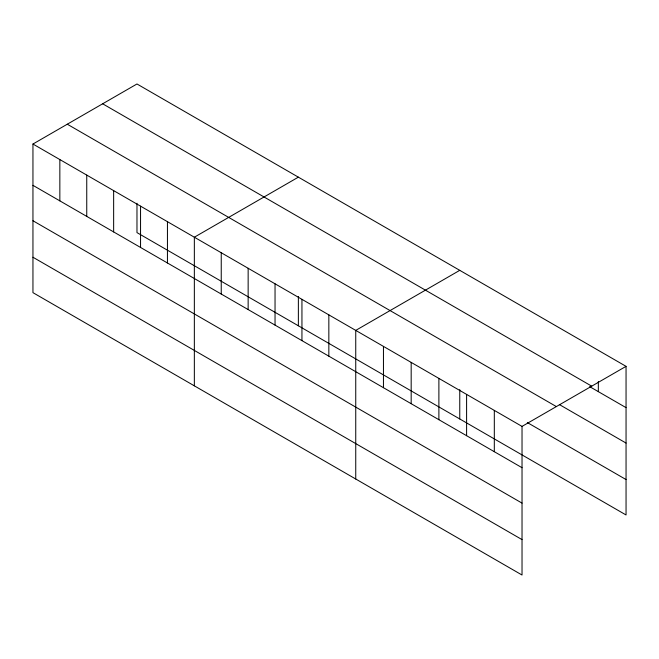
<?xml version="1.0" encoding="UTF-8"?>
<svg xmlns="http://www.w3.org/2000/svg" width="659" height="659" viewBox="0 0 659 659"><rect width="100%" height="100%" fill="white"/><g stroke="black" fill="none" stroke-linecap="round" stroke-linejoin="round"><path stroke-width="0.99" d="M522.027 503.114L522.027 426.398L32.95 144.033L32.95 292.654L522.027 575.019L522.027 503.114L32.95 220.749M136.973 203.252L136.973 232.602L626.05 514.967L626.05 366.346L136.973 83.981L32.95 144.033M298.37 177.156L194.347 237.215L194.347 385.836M459.76 270.338L355.745 330.398L355.745 479.019M522.027 426.398L626.05 366.346M102.647 103.793L591.724 386.166M589.673 386.644L626.05 407.641M559.359 404.56L626.05 443.062M67.276 124.213L556.353 406.578M527.315 422.551L626.05 479.554M32.95 185.336L522.027 467.701M32.95 257.241L522.027 539.606M598.339 381.569L598.339 391.644M494.316 410.4L494.316 451.695M466.597 394.395L466.597 435.698M459.76 389.617L459.76 418.959M438.886 378.398L438.886 419.701M411.175 362.401L411.175 403.695M383.456 346.395L383.456 387.698M328.841 314.862L328.841 356.165M301.946 299.334L301.946 340.637M298.37 296.435L298.37 325.777M275.042 283.807L275.042 325.101M248.146 268.279L248.146 309.573M221.243 252.743L221.243 294.046M167.444 221.688L167.444 262.982M140.548 206.152L140.548 247.454M113.645 190.624L113.645 231.927M86.749 175.096L86.749 216.391M59.845 159.56L59.845 200.863"/></g></svg>
